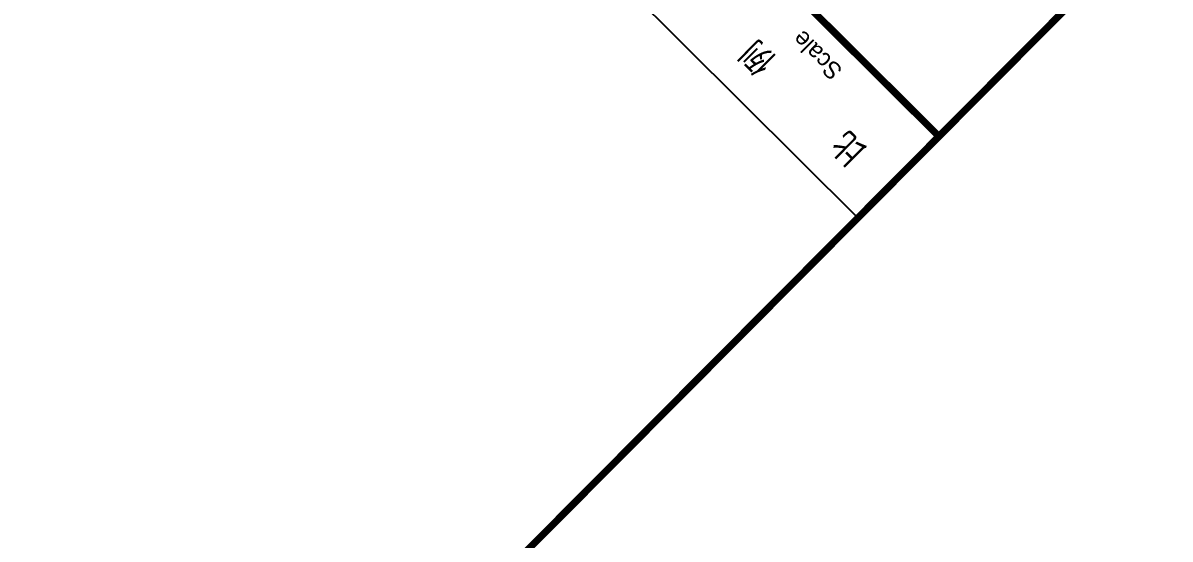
# Model space of a CAD drawing. Extents: x 517450926 to 520131079, y 3499134486 to 3500888201.
# Drawn here: x 518444683 to 518456672, y 3500371232 to 3500376627 of the extents above; entities that cross this region are included whole.
import ezdxf
from ezdxf.enums import TextEntityAlignment as Align

# ---------------------------------------------------------------- set-up
doc = ezdxf.new("R2010")
doc.units = 0
doc.header["$LTSCALE"] = 1000
doc.header["$MEASUREMENT"] = 0
doc.layers.get('0').update_dxf_attribs({"linetype": 'CONTINUOUS'})
doc.layers.add('C-SHET-LOGO', color=7, linetype='CONTINUOUS')
doc.layers.add('C-SHET-SHET', color=144, linetype='CONTINUOUS')
doc.layers.add('内框', color=8, linetype='CONTINUOUS', plot=False)
doc.styles.get("Standard").update_dxf_attribs({"font": 'Tssdeng.shx', "bigfont": 'Tssdchn.shx'})
doc.styles.add('STYLEP4', font='GOTHIC.TTF')
doc.styles.add('TuKuang', font='Tssdeng.shx', dxfattribs={"width": 1.1, "bigfont": 'Tssdchn.shx'})
doc.styles.add('黑体', font='simhei.ttf')

# ---------------------------------------------------------------- blocks, each defined once
blk = doc.blocks.new('THAPE_A1L2_inner')
at = {"layer": '内框', "const_width": 0.5}
blk.add_lwpolyline([(1171, 584), (1171, 10)], dxfattribs=at)
at = {"layer": '内框', "style": '黑体', "width": 0.8}
blk.add_attdef('内框名称', (58.886, 599.295), '', height=8, dxfattribs=at)
blk = doc.blocks.new('LOGO2020')
at = {"const_width": 0.5}
blk.add_lwpolyline([(80, 0), (0, 0), (0, 44), (80, 44)], close=True, dxfattribs=at)
at = {"lineweight": 9}
blk.add_lwpolyline([(79.933, 0), (0, 0), (0, 44), (79.933, 44), (79.933, 0)], dxfattribs=at)
blk = doc.blocks.new('SH_THAPE_A1L2')
at = {"const_width": 0.5}
blk.add_lwpolyline([(1171, 584), (1171, 10)], dxfattribs=at)
blk.add_lwpolyline([(1171, 301), (1171, 293), (1251, 293), (1251, 301)], close=True)
at = {"layer": 'C-SHET-LOGO', "xscale": 1.000832973929552, "yscale": 1.000832973929552, "zscale": 1.000832973929552}
blk.add_blockref('LOGO2020', (1171, 248.963), dxfattribs=at)
at = {"style": 'TuKuang', "width": 1.1}
blk.add_text('比  \u3000\u3000例', height=2, dxfattribs=at).set_placement((1173.841, 296.984))
at = {"style": 'STYLEP4'}
blk.add_text('Scale', height=1.2, dxfattribs=at).set_placement((1181, 295), align=Align.MIDDLE)
blk.add_attdef('作废标记', text='', height=400).set_placement((658, 330.5), align=Align.MIDDLE_CENTER)

msp = doc.modelspace()

# ---------------------------------------------------------------- block references
at = {"layer": 'C-SHET-SHET', "xscale": 150, "yscale": 150, "zscale": 150, "rotation": 135.1572922948761}
msp.add_blockref('SH_THAPE_A1L2', (518609792.2772, 3500282741.2279), dxfattribs=at)
at = {"layer": '内框', "xscale": 149.9999999999999, "yscale": 149.9999999999999, "zscale": 149.9999999999999, "rotation": 135.1572922948763}
msp.add_blockref('THAPE_A1L2_inner', (518609792.2772, 3500282741.2279), dxfattribs=at)

doc.saveas('drawing.dxf')
